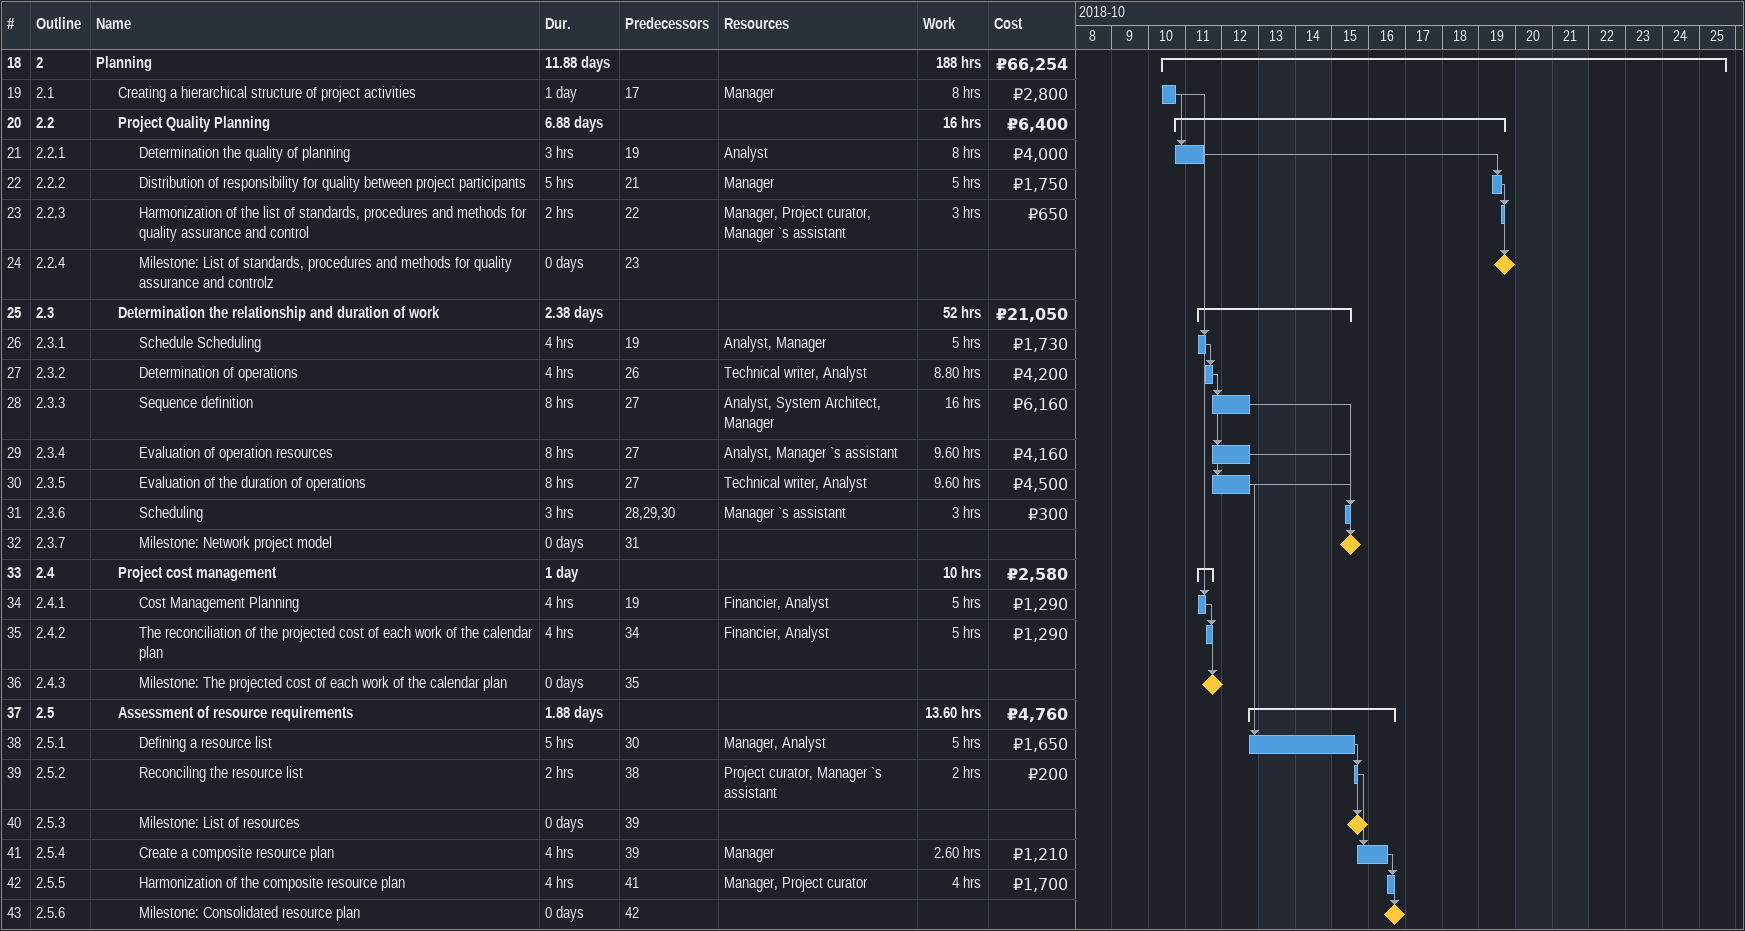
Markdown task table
| ID | WBS | Task | Duration | Start | Finish | Predecessors | Resources | Work (h) | Cost (₽) |
|---|---|---|---|---|---|---|---|---|---|
| 18 | 2 | **Planning** | 11.88d | 2018-10-10 | 2018-10-25 |  |  | 188 | 66254 |
| 19 | 2.1 | Creating a hierarchical structure of project activities | 1d | 2018-10-10 | 2018-10-10 | 17 | Manager | 8 | 2800 |
| 20 | 2.2 | **Project Quality Planning** | 6.88d | 2018-10-10 | 2018-10-19 |  |  | 16 | 6400 |
| 21 | 2.2.1 | Determination the quality of planning | 3h | 2018-10-10 | 2018-10-11 | 19 | Analyst | 8 | 4000 |
| 22 | 2.2.2 | Distribution of responsibility for quality between project participants | 5h | 2018-10-19 | 2018-10-19 | 21 | Manager | 5 | 1750 |
| 23 | 2.2.3 | Harmonization of the list of standards, procedures and methods for quality assurance and control | 2h | 2018-10-19 | 2018-10-19 | 22 | Manager, Project curator, Manager `s assistant | 3 | 650 |
| 24 | 2.2.4 | Milestone: List of standards, procedures and methods for quality assurance and controlz | 0d | 2018-10-19 | 2018-10-19 | 23 |  |  |  |
| 25 | 2.3 | **Determination the relationship and duration of work** | 2.38d | 2018-10-11 | 2018-10-15 |  |  | 52 | 21050 |
| 26 | 2.3.1 | Schedule Scheduling | 4h | 2018-10-11 | 2018-10-11 | 19 | Analyst, Manager | 5 | 1730 |
| 27 | 2.3.2 | Determination of operations | 4h | 2018-10-11 | 2018-10-11 | 26 | Technical writer, Analyst | 8.80 | 4200 |
| 28 | 2.3.3 | Sequence definition | 8h | 2018-10-11 | 2018-10-12 | 27 | Analyst, System Architect, Manager | 16 | 6160 |
| 29 | 2.3.4 | Evaluation of operation resources | 8h | 2018-10-11 | 2018-10-12 | 27 | Analyst, Manager `s assistant | 9.60 | 4160 |
| 30 | 2.3.5 | Evaluation of the duration of operations | 8h | 2018-10-11 | 2018-10-12 | 27 | Technical writer, Analyst | 9.60 | 4500 |
| 31 | 2.3.6 | Scheduling | 3h | 2018-10-15 | 2018-10-15 | 28, 29, 30 | Manager `s assistant | 3 | 300 |
| 32 | 2.3.7 | Milestone: Network project model | 0d | 2018-10-15 | 2018-10-15 | 31 |  |  |  |
| 33 | 2.4 | **Project cost management** | 1d | 2018-10-11 | 2018-10-11 |  |  | 10 | 2580 |
| 34 | 2.4.1 | Cost Management Planning | 4h | 2018-10-11 | 2018-10-11 | 19 | Financier, Analyst | 5 | 1290 |
| 35 | 2.4.2 | The reconciliation of the projected cost of each work of the calendar plan | 4h | 2018-10-11 | 2018-10-11 | 34 | Financier, Analyst | 5 | 1290 |
| 36 | 2.4.3 | Milestone: The projected cost of each work of the calendar plan | 0d | 2018-10-11 | 2018-10-11 | 35 |  |  |  |
| 37 | 2.5 | **Assessment of resource requirements** | 1.88d | 2018-10-12 | 2018-10-16 |  |  | 13.60 | 4760 |
| 38 | 2.5.1 | Defining a resource list | 5h | 2018-10-12 | 2018-10-15 | 30 | Manager, Analyst | 5 | 1650 |
| 39 | 2.5.2 | Reconciling the resource list | 2h | 2018-10-15 | 2018-10-15 | 38 | Project curator, Manager `s assistant | 2 | 200 |
| 40 | 2.5.3 | Milestone: List of resources | 0d | 2018-10-15 | 2018-10-15 | 39 |  |  |  |
| 41 | 2.5.4 | Create a composite resource plan | 4h | 2018-10-15 | 2018-10-16 | 39 | Manager | 2.60 | 1210 |
| 42 | 2.5.5 | Harmonization of the composite resource plan | 4h | 2018-10-16 | 2018-10-16 | 41 | Manager, Project curator | 4 | 1700 |
| 43 | 2.5.6 | Milestone: Consolidated resource plan | 0d | 2018-10-16 | 2018-10-16 | 42 |  |  |  |
